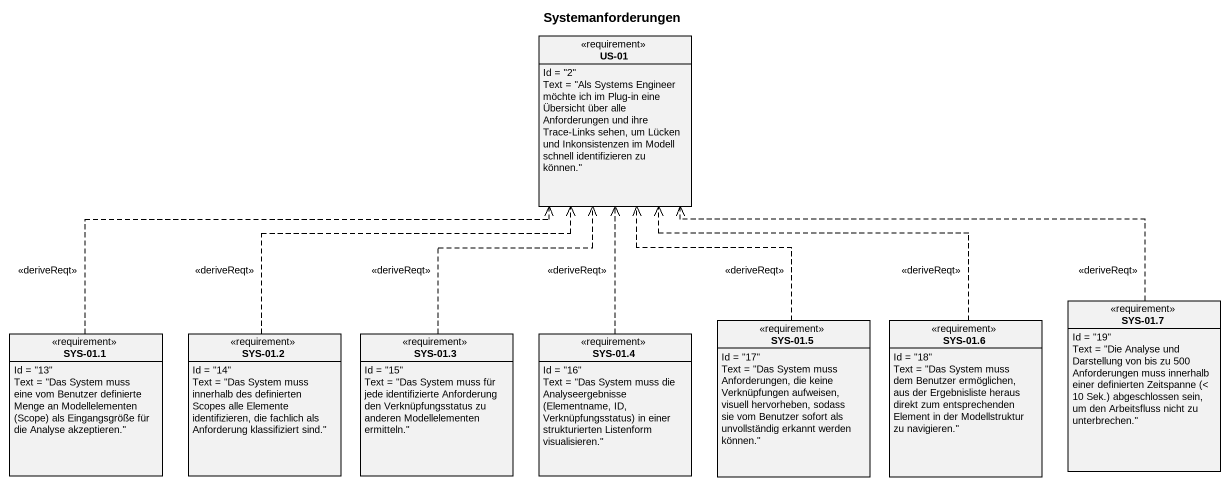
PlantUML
@startuml
title Systemanforderungen
hide circle
hide empty members
class "US-01" as US_01 <<requirement>> {
  Id = "2"
  Text = "Als Systems Engineer möchte ich im Plug-in eine Übersicht über alle Anforderungen und ihre Trace-Links sehen, um Lücken und Inkonsistenzen im Modell schnell identifizieren zu können."
}
class "SYS-01.7" as SYS_01_7 <<requirement>> {
  Id = "19"
  {field} Text = "Die Analyse und Darstellung von bis zu 500 Anforderungen muss innerhalb einer definierten Zeitspanne (< 10 Sek.) abgeschlossen sein, um den Arbeitsfluss nicht zu unterbrechen."
}
class "SYS-01.1" as SYS_01_1 <<requirement>> {
  Id = "13"
  {field} Text = "Das System muss eine vom Benutzer definierte Menge an Modellelementen (Scope) als Eingangsgröße für die Analyse akzeptieren."
}
class "SYS-01.2" as SYS_01_2 <<requirement>> {
  Id = "14"
  Text = "Das System muss innerhalb des definierten Scopes alle Elemente identifizieren, die fachlich als Anforderung klassifiziert sind."
}
class "SYS-01.3" as SYS_01_3 <<requirement>> {
  Id = "15"
  Text = "Das System muss für jede identifizierte Anforderung den Verknüpfungsstatus zu anderen Modellelementen ermitteln."
}
class "SYS-01.4" as SYS_01_4 <<requirement>> {
  Id = "16"
  {field} Text = "Das System muss die Analyseergebnisse (Elementname, ID, Verknüpfungsstatus) in einer strukturierten Listenform visualisieren."
}
class "SYS-01.5" as SYS_01_5 <<requirement>> {
  Id = "17"
  Text = "Das System muss Anforderungen, die keine Verknüpfungen aufweisen, visuell hervorheben, sodass sie vom Benutzer sofort als unvollständig erkannt werden können."
}
class "SYS-01.6" as SYS_01_6 <<requirement>> {
  Id = "18"
  Text = "Das System muss dem Benutzer ermöglichen, aus der Ergebnisliste heraus direkt zum entsprechenden Element in der Modellstruktur zu navigieren."
}
SYS_01_7 .left.> US_01 : <<deriveReqt>>
SYS_01_1 .right.> US_01 : <<deriveReqt>>
SYS_01_2 .up.> US_01 : <<deriveReqt>>
SYS_01_3 .up.> US_01 : <<deriveReqt>>
SYS_01_4 .up.> US_01 : <<deriveReqt>>
SYS_01_5 .up.> US_01 : <<deriveReqt>>
SYS_01_6 .up.> US_01 : <<deriveReqt>>
@enduml
